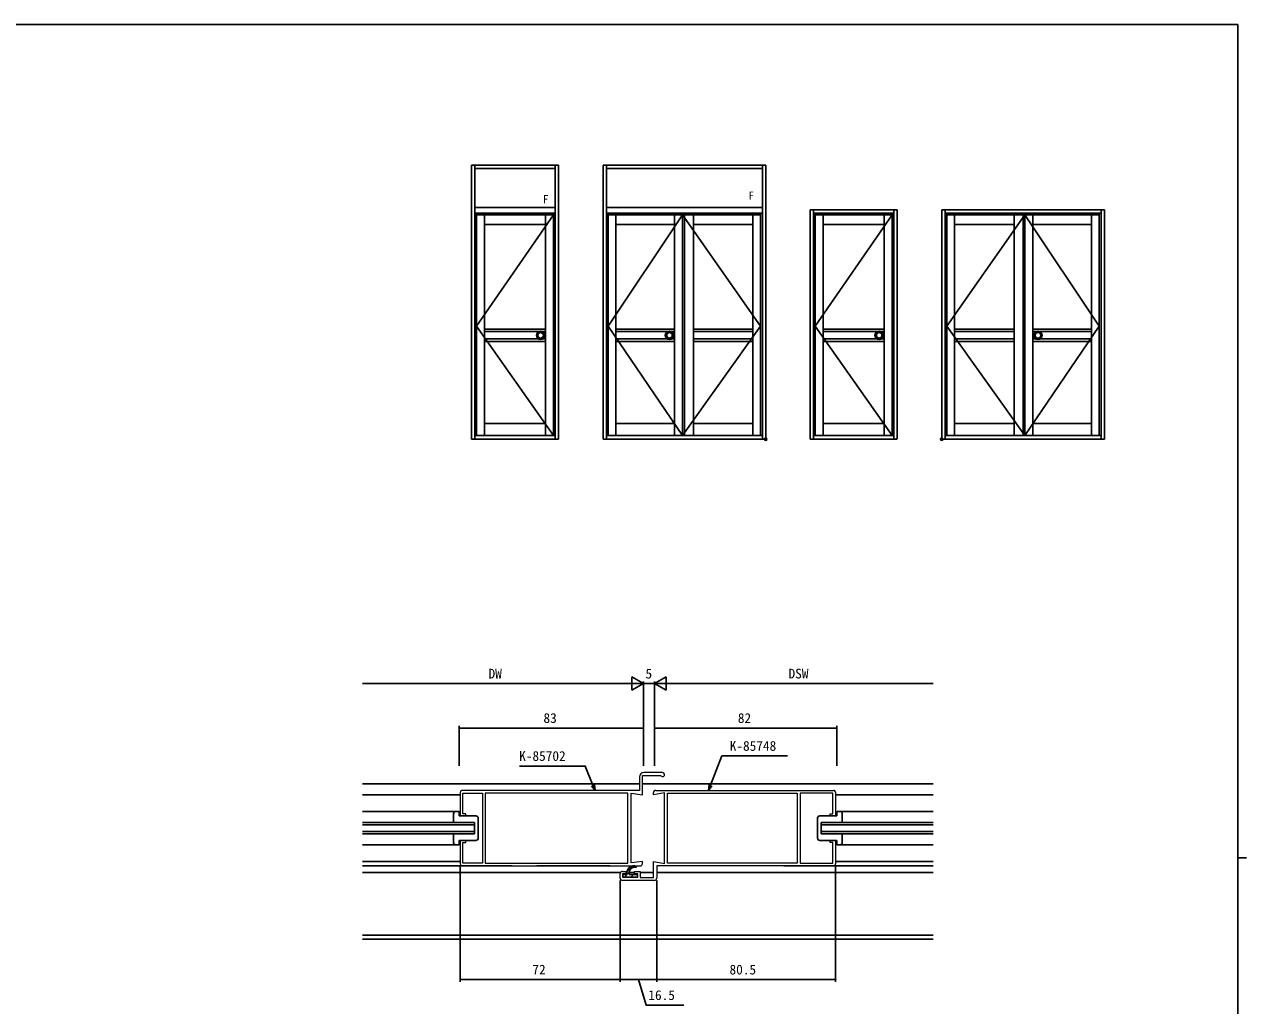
# Model space of a CAD drawing. Units: millimetres, scale not verified. Extents: x -567 to 567, y -403 to 403.
# Drawn here: x -9 to 541, y -42 to 399 of the extents above; entities that cross this region are included whole.
import ezdxf
from ezdxf.enums import TextEntityAlignment as Align

# ---------------------------------------------------------------- set-up
doc = ezdxf.new("R2010")
doc.units = ezdxf.units.MM
doc.header["$LTSCALE"] = 2
doc.header["$PDMODE"] = 32
doc.header["$PDSIZE"] = 1
doc.layers.add('0-2_YKK_11', color=7, linetype='Continuous', lineweight=18)
for name, color, linetype in [('0-3_YKK_12', 2, 'Continuous'), ('0-4_YKK_13', 4, 'Continuous'), ('0-5_YKK_A1', 4, 'Continuous'), ('0-6_YKK_D', 6, 'Continuous'), ('0-7_YKK_ZWAK', 7, 'Continuous')]:
    doc.layers.add(name, color=color, linetype=linetype)
doc.styles.add('ＭＳ ゴシック', font='')
doc.styles.get('ＭＳ ゴシック').set_extended_font_data('MS Gothic')

msp = doc.modelspace()

# ---------------------------------------------------------------- linework, layer by layer
at = {"layer": '0-2_YKK_11'}
for p, q in [((278.4, 62.397), (270, 62.397)), ((262.8, 53.097), (198.6, 53.097)), ((275.3, 54.397), (355.3, 54.397)), ((280.6, 53.097), (339, 53.097)), ((188.3, 20.397), (268.3, 20.397)), ((259.3, 14.897), (259.3, 16.897)), ((274.8, 13.897), (260.3, 13.897))]:
    msp.add_line(p, q, dxfattribs=at)
for points in [[(269.3, 21.397), (269.3, 22.442), (264.3, 21.74), (264.3, 53.055), (269.3, 52.352), (269.3, 61.097), (277.425, 61.097), (277.669, 60.972)], [(268, 60.397), (268, 54.397), (188.3, 54.397)], [(187.3, 53.397), (187.3, 42.897), (189.8, 42.897), (189.8, 43.897), (188.5, 43.897), (188.5, 53.097), (197.3, 53.097), (197.3, 21.697), (188.5, 21.697), (188.5, 30.897), (189.8, 30.897), (189.8, 31.897), (187.3, 31.897), (187.3, 21.397)], [(260.3, 17.897), (261.8, 17.897), (261.8, 16.897), (260.3, 16.897), (260.3, 15.397), (267.3, 15.397), (267.3, 16.897), (265.8, 16.897), (265.8, 17.897), (268.3, 17.897), (268.3, 15.197), (274.3, 15.197), (274.3, 22.397), (279.3, 21.516), (279.3, 53.279), (274.3, 52.397), (274.3, 53.397)], [(356.3, 53.397), (356.3, 42.897), (353.8, 42.897), (353.8, 43.897), (355.1, 43.897), (355.1, 53.097), (340.3, 53.097), (340.3, 21.697), (355.1, 21.697), (355.1, 30.897), (353.8, 30.897), (353.8, 31.897), (356.3, 31.897), (356.3, 21.397)], [(355.3, 20.397), (275.8, 20.397), (275.8, 14.897)]]:
    msp.add_lwpolyline(points, dxfattribs=at)
for points in [[(262.8, 53.097), (198.6, 53.097), (198.6, 21.697), (262.8, 21.697)], [(280.6, 53.097), (339, 53.097), (339, 21.697), (280.6, 21.697)]]:
    msp.add_lwpolyline(points, close=True, dxfattribs=at)
for centre, radius, start, end in [((270, 60.397), 2, 90.00001, 179.99999), ((278.4, 61.497), 0.9, 215.68548, 90.00001), ((188.3, 53.397), 1, 90.00001, 179.99999), ((275.3, 53.397), 1, 89.9999, 179.99988), ((355.3, 53.397), 1, 359.9999, 89.99988), ((188.3, 21.397), 1, 180.00001, 269.99999), ((260.3, 16.897), 1, 89.9999, 179.99988), ((268.3, 21.397), 1, 270.00001, 359.99913), ((355.3, 21.397), 1, 269.9999, 359.99988), ((260.3, 14.897), 1, 179.9999, 269.99988), ((274.8, 14.897), 1, 269.9999, 359.99988)]:
    msp.add_arc(centre, radius, start, end, dxfattribs=at)
at = {"layer": '0-3_YKK_12'}
for p, q in [((268, 57.397), (143.32, 57.397)), ((400.279, 57.397), (269.3, 57.397)), ((143.32, 52.397), (187.3, 52.397)), ((400.279, 52.397), (356.3, 52.397)), ((143.32, 44.897), (185.238, 44.897)), ((400.279, 44.896), (358.32, 44.897)), ((143.32, 39.897), (184.3, 39.897)), ((143.32, 38.897), (193.8, 38.897)), ((349.8, 38.897), (400.279, 38.897)), ((359.3, 39.897), (400.279, 39.897)), ((143.32, 35.897), (193.8, 35.897)), ((143.32, 34.897), (184.3, 34.897)), ((349.8, 35.897), (400.279, 35.897)), ((359.3, 34.897), (400.279, 34.897)), ((143.32, 29.897), (185.276, 29.897)), ((400.279, 29.896), (358.352, 29.897)), ((143.32, 22.397), (187.3, 22.397)), ((356.3, 22.397), (400.279, 22.397)), ((143.32, 20.397), (210.754, 20.397)), ((259.433, 17.397), (143.32, 17.397)), ((221.8, 20.397), (254.8, 20.397)), ((262.35, 17.397), (261.8, 17.397)), ((262.35, 17.397), (261.8, 17.397)), ((265.8, 17.397), (263.35, 17.397)), ((265.8, 17.397), (263.35, 17.397)), ((274.3, 17.397), (268.3, 17.397)), ((275.8, 17.397), (400.279, 17.397)), ((333.055, 20.397), (400.279, 20.397)), ((143.32, -10.803), (400.279, -10.803)), ((143.32, -12.603), (400.279, -12.603))]:
    msp.add_line(p, q, dxfattribs=at)
at = {"layer": '0-4_YKK_13'}
for p, q in [((186.8, 44.897), (185.3, 44.897)), ((186.8, 44.897), (186.8, 42.897)), ((356.8, 44.897), (358.3, 44.897)), ((356.8, 44.897), (356.8, 42.897)), ((184.3, 43.897), (184.3, 39.897)), ((184.3, 39.897), (193.8, 39.897)), ((194.4, 42.897), (186.8, 42.897)), ((193.8, 34.897), (193.8, 39.897)), ((195.4, 32.897), (195.4, 41.897)), ((348.2, 32.897), (348.2, 41.897)), ((349.2, 42.897), (356.8, 42.897)), ((359.3, 39.897), (349.8, 39.897)), ((349.8, 34.897), (349.8, 39.897)), ((359.3, 43.897), (359.3, 39.897)), ((184.3, 34.897), (193.8, 34.897)), ((184.3, 34.897), (184.3, 30.897)), ((359.3, 34.897), (349.8, 34.897)), ((359.3, 34.897), (359.3, 30.897)), ((185.3, 29.897), (186.8, 29.897)), ((194.4, 31.897), (186.8, 31.897)), ((186.8, 31.897), (186.8, 29.897)), ((349.2, 31.897), (356.8, 31.897)), ((356.8, 31.897), (356.8, 29.897)), ((358.3, 29.897), (356.8, 29.897)), ((262.35, 16.595), (260.85, 16.595)), ((261.217, 15.395), (263.35, 17.527)), ((262.35, 17.395), (262.35, 16.595)), ((262.412, 18.004), (264.74, 20.332)), ((263.35, 17.337), (263.35, 16.595)), ((266.75, 16.595), (263.35, 16.595)), ((264.045, 15.395), (265.246, 16.595)), ((265.652, 19.829), (266.117, 20.295)), ((260.55, 16.295), (260.55, 15.695)), ((260.85, 15.395), (266.75, 15.395)), ((267.05, 15.695), (267.05, 16.295))]:
    msp.add_line(p, q, dxfattribs=at)
for centre, radius, start, end in [((185.3, 43.897), 1, 90, 179.99965), ((358.3, 43.897), 1, 0.00035, 90), ((194.4, 41.897), 1, 359.99965, 90), ((349.2, 41.897), 1, 90, 180.00035), ((185.3, 30.897), 1, 179.99965, 270), ((194.4, 32.897), 1, 270, 359.99965), ((349.2, 32.897), 1, 180.00035, 270), ((358.3, 30.897), 1, 270, 0.00035), ((260.85, 16.295), 0.3, 90, 180), ((265.35, 17.395), 3, 66.86707, 180), ((265.85, 17.337), 2.5, 77.1594, 180), ((266.45, 19.97), 0.2, 257.17248, 66.85824), ((266.75, 16.295), 0.3, 0, 90), ((260.85, 15.695), 0.3, 180, 270), ((266.75, 15.695), 0.3, 270, 0)]:
    msp.add_arc(centre, radius, start, end, dxfattribs=at)
at = {"layer": '0-5_YKK_A1'}
for p, q in [((192.4, 212.375), (192.4, 335.625)), ((231.6, 335.625), (192.4, 335.625)), ((193.9, 212.375), (193.9, 335.625)), ((230.1, 212.375), (230.1, 335.625)), ((231.6, 212.375), (231.6, 335.625)), ((251.6, 212.375), (251.6, 335.625)), ((324.85, 335.625), (251.6, 335.625)), ((253.1, 212.375), (253.1, 335.625)), ((323.35, 212.375), (323.35, 335.625)), ((324.85, 212.375), (324.85, 335.625)), ((230.1, 334.125), (193.9, 334.125)), ((230.1, 334.125), (193.9, 334.125)), ((323.35, 334.125), (253.1, 334.125)), ((230.1, 316.625), (193.9, 316.625)), ((230.1, 314.125), (193.9, 314.125)), ((193.9, 213.725), (193.9, 314.125)), ((194.7, 214.125), (194.7, 314.125)), ((229.3, 214.125), (229.3, 314.125)), ((230.1, 214.125), (230.1, 314.125)), ((323.35, 316.625), (253.1, 316.625)), ((253.1, 212.375), (253.1, 315.625)), ((323.35, 314.125), (253.1, 314.125)), ((253.9, 214.125), (253.9, 314.125)), ((322.55, 214.125), (322.55, 314.125)), ((384.05, 315.625), (344.85, 315.625)), ((344.85, 212.375), (344.85, 315.625)), ((346.35, 212.375), (346.35, 315.625)), ((382.55, 314.125), (346.35, 314.125)), ((346.35, 213.725), (346.35, 314.125)), ((347.15, 214.125), (347.15, 314.075)), ((381.75, 214.125), (381.75, 314.075)), ((382.55, 212.375), (382.55, 315.625)), ((382.55, 214.125), (382.55, 314.125)), ((384.05, 212.375), (384.05, 315.625)), ((404.05, 212.375), (404.05, 315.625)), ((404.05, 315.625), (477.3, 315.625)), ((405.55, 212.375), (405.55, 315.625)), ((405.55, 314.125), (475.8, 314.125)), ((405.55, 213.725), (405.55, 314.125)), ((406.35, 214.125), (406.35, 314.125)), ((475, 214.125), (475, 314.125)), ((475.8, 212.375), (475.8, 315.625)), ((475.8, 213.725), (475.8, 314.125)), ((477.3, 212.375), (477.3, 315.625)), ((229.3, 313.325), (194.7, 313.325)), ((198.2, 214.125), (198.2, 313.325)), ((225.75, 308.925), (198.2, 308.925)), ((225.75, 214.125), (225.75, 313.325)), ((322.55, 313.325), (253.9, 313.325)), ((257.4, 214.125), (257.4, 313.325)), ((283.8, 308.925), (257.4, 308.925)), ((283.8, 214.125), (283.8, 313.325)), ((287.4, 313.325), (287.4, 214.125)), ((288.225, 313.325), (288.225, 214.125)), ((292.25, 313.325), (292.25, 214.125)), ((292.25, 308.925), (319.05, 308.925)), ((319.05, 214.125), (319.05, 313.325)), ((381.75, 313.325), (347.15, 313.325)), ((350.65, 214.125), (350.65, 313.325)), ((378.2, 308.925), (350.65, 308.925)), ((378.2, 214.125), (378.2, 313.325)), ((406.35, 313.325), (475, 313.325)), ((409.8, 214.125), (409.8, 313.325)), ((436.65, 308.925), (409.8, 308.925)), ((436.65, 313.325), (436.65, 214.125)), ((440.675, 313.325), (440.675, 214.125)), ((441.5, 313.325), (441.5, 214.125)), ((445.1, 214.125), (445.1, 313.325)), ((445.1, 308.925), (471.5, 308.925)), ((471.5, 214.125), (471.5, 313.325)), ((225.75, 261.875), (198.2, 261.875)), ((222.533, 260.775), (198.2, 260.775)), ((225.75, 260.775), (224.417, 260.775)), ((283.8, 261.875), (257.4, 261.875)), ((282.083, 260.775), (257.4, 260.775)), ((283.8, 260.775), (282.467, 260.775)), ((292.25, 261.875), (319.05, 261.875)), ((319.05, 260.775), (292.25, 260.775)), ((378.2, 261.875), (350.65, 261.875)), ((374.983, 260.775), (350.65, 260.775)), ((378.2, 260.775), (376.867, 260.775)), ((436.65, 261.875), (409.8, 261.875)), ((409.8, 260.775), (436.65, 260.775)), ((445.1, 261.875), (471.5, 261.875)), ((445.1, 260.775), (446.433, 260.775)), ((448.317, 260.775), (471.5, 260.775)), ((222.533, 257.475), (198.2, 257.475)), ((225.75, 256.375), (198.2, 256.375)), ((225.75, 257.475), (224.417, 257.475)), ((282.083, 257.475), (257.4, 257.475)), ((283.8, 256.375), (257.4, 256.375)), ((283.8, 257.475), (282.467, 257.475)), ((319.05, 257.475), (292.25, 257.475)), ((292.25, 256.375), (319.05, 256.375)), ((374.983, 257.475), (350.65, 257.475)), ((378.2, 256.375), (350.65, 256.375)), ((378.2, 257.475), (376.867, 257.475)), ((409.8, 257.475), (436.65, 257.475)), ((436.65, 256.375), (409.8, 256.375)), ((445.1, 257.475), (446.433, 257.475)), ((445.1, 256.375), (471.5, 256.375)), ((448.317, 257.475), (471.5, 257.475)), ((198.2, 219.525), (225.75, 219.525)), ((257.4, 219.525), (283.8, 219.525)), ((319.05, 219.525), (292.25, 219.525)), ((350.65, 219.525), (378.2, 219.525)), ((409.8, 219.525), (436.65, 219.525)), ((471.5, 219.525), (445.1, 219.525)), ((192.4, 212.375), (193.9, 212.375)), ((230.1, 214.125), (193.9, 214.125)), ((231.6, 212.375), (193.9, 212.375)), ((230.1, 212.375), (231.6, 212.375)), ((251.6, 212.375), (253.1, 212.375)), ((323.35, 214.125), (253.1, 214.125)), ((323.35, 212.375), (253.1, 212.375)), ((289.3, 212.375), (290.8, 212.375)), ((324.85, 212.375), (323.35, 212.375)), ((344.85, 212.375), (346.35, 212.375)), ((382.55, 214.125), (346.35, 214.125)), ((383.8, 212.375), (346.35, 212.375)), ((382.55, 212.375), (383.8, 212.375)), ((404.05, 212.375), (405.55, 212.375)), ((405.55, 214.125), (475.8, 214.125)), ((405.55, 212.375), (475.8, 212.375)), ((439.6, 212.375), (438.1, 212.375)), ((477.3, 212.375), (475.8, 212.375))]:
    msp.add_line(p, q, dxfattribs=at)
for points in [[(229.3, 313.325), (194.7, 263.25), (229.3, 214.125)], [(381.75, 313.325), (347.15, 263.25), (381.75, 214.125)]]:
    msp.add_lwpolyline(points, dxfattribs=at)
for points in [[(287.4, 313.325), (322.55, 263.25), (287.4, 214.125), (253.9, 263.25)], [(441.5, 313.325), (406.35, 263.25), (441.5, 214.125), (475, 263.25)]]:
    msp.add_lwpolyline(points, close=True, dxfattribs=at)
for centre, radius in [((223.475, 259.125), 1.9), ((223.475, 259.125), 1.25), ((281.525, 259.125), 1.9), ((281.525, 259.125), 1.25), ((375.925, 259.125), 1.9), ((375.925, 259.125), 1.25), ((447.375, 259.125), 1.9), ((447.375, 259.125), 1.25)]:
    msp.add_circle(centre, radius, dxfattribs=at)
for p in [(324.85, 212.375), (404.05, 212.375)]:
    msp.add_point(p, dxfattribs=at)
at = {"layer": '0-6_YKK_D'}
for p, q in [((269.799, 102.397), (264.602, 105.397)), ((264.602, 105.397), (264.603, 99.397)), ((274.799, 102.397), (279.995, 105.397)), ((279.995, 99.397), (279.995, 105.397)), ((263.799, 102.397), (143.32, 102.394)), ((269.799, 102.397), (259.406, 102.397)), ((269.799, 102.397), (264.603, 99.397)), ((269.8, 65.397), (269.799, 103.397)), ((269.8, 65.397), (269.799, 103.397)), ((274.799, 102.397), (269.799, 102.397)), ((274.8, 65.397), (274.799, 103.397)), ((274.8, 65.397), (274.799, 103.397)), ((274.799, 102.397), (285.191, 102.398)), ((274.799, 102.397), (279.995, 99.397)), ((280.799, 102.398), (400.279, 102.4)), ((186.8, 65.397), (186.8, 83.396)), ((269.8, 65.397), (269.8, 83.396)), ((274.8, 65.397), (274.8, 83.396)), ((356.8, 65.397), (356.8, 83.396)), ((186.8, 82.396), (269.8, 82.396)), ((356.8, 82.396), (274.8, 82.396)), ((187.3, 20.397), (187.3, -31.763)), ((356.3, 20.397), (356.3, -31.763)), ((259.3, 13.897), (259.3, -31.763)), ((259.3, 13.897), (259.3, -31.763)), ((275.8, 13.897), (275.8, -31.763)), ((275.8, 13.897), (275.8, -31.763)), ((187.3, -30.763), (259.3, -30.763)), ((259.3, -30.763), (275.8, -30.763)), ((275.8, -30.763), (356.3, -30.763))]:
    msp.add_line(p, q, dxfattribs=at)
for points in [[(299.092, 54.397), (300, 56.727), (305.126, 69.879), (334.666, 69.879)], [(248.011, 54.397), (247.071, 56.714), (243.574, 65.335), (214.034, 65.335)], [(247.692, 56.966), (248.011, 54.397), (246.451, 56.462)], [(300.624, 56.484), (299.092, 54.397), (299.376, 56.97)], [(267.55, -30.763), (271, -42.263), (288.04, -42.263)]]:
    msp.add_lwpolyline(points, dxfattribs=at)
for centre, start, end in [((186.8, 82.396), 0, 180), ((186.8, 82.396), 180, 0), ((269.8, 82.396), 0, 180), ((269.8, 82.396), 180, 0), ((274.8, 82.396), 359.99988, 179.99988), ((274.8, 82.396), 179.99988, 359.99988), ((356.8, 82.396), 359.99988, 179.99988), ((356.8, 82.396), 179.99988, 359.99988), ((187.3, -30.763), 0, 180), ((187.3, -30.763), 180, 0), ((259.3, -30.763), 0, 180), ((259.3, -30.763), 0, 180), ((259.3, -30.763), 180, 0), ((259.3, -30.763), 180, 0), ((275.8, -30.763), 0, 180), ((275.8, -30.763), 0, 180), ((275.8, -30.763), 180, 0), ((275.8, -30.763), 180, 0), ((356.3, -30.763), 0, 180), ((356.3, -30.763), 180, 0)]:
    msp.add_arc(centre, 0.106, start, end, dxfattribs=at)
at = {"layer": '0-7_YKK_ZWAK'}
for p, q in [((537.3, 399), (-562.7, 399)), ((537.3, 399), (537.3, -351)), ((537.3, 24), (541.3, 24))]:
    msp.add_line(p, q, dxfattribs=at)

# ---------------------------------------------------------------- texts
at = {"layer": '0-5_YKK_A1', "style": 'ＭＳ ゴシック'}
for p in [(224.553, 317.446), (317.06, 319.04)]:
    msp.add_text('F', height=3.666, dxfattribs=at).set_placement(p, align=Align.BOTTOM_LEFT)
at = {"layer": '0-6_YKK_D', "style": 'ＭＳ ゴシック'}
for s, p in [('DW', (200.039, 103.395)), ('5', (270.699, 103.397)), ('DSW', (335.099, 103.399))]:
    msp.add_text(s, height=4.399, rotation=0.001, dxfattribs=at).set_placement(p, align=Align.BOTTOM_LEFT)
for s, p in [('83', (224.78, 83.396)), ('82', (312.28, 83.396)), ('K-85702', (213.834, 66.335)), ('K-85748', (308.626, 70.879)), ('72', (219.78, -29.763)), ('80.5', (308.53, -29.763)), ('16.5', (272, -41.263))]:
    msp.add_text(s, height=4.399, dxfattribs=at).set_placement(p, align=Align.BOTTOM_LEFT)

doc.saveas('drawing.dxf')
